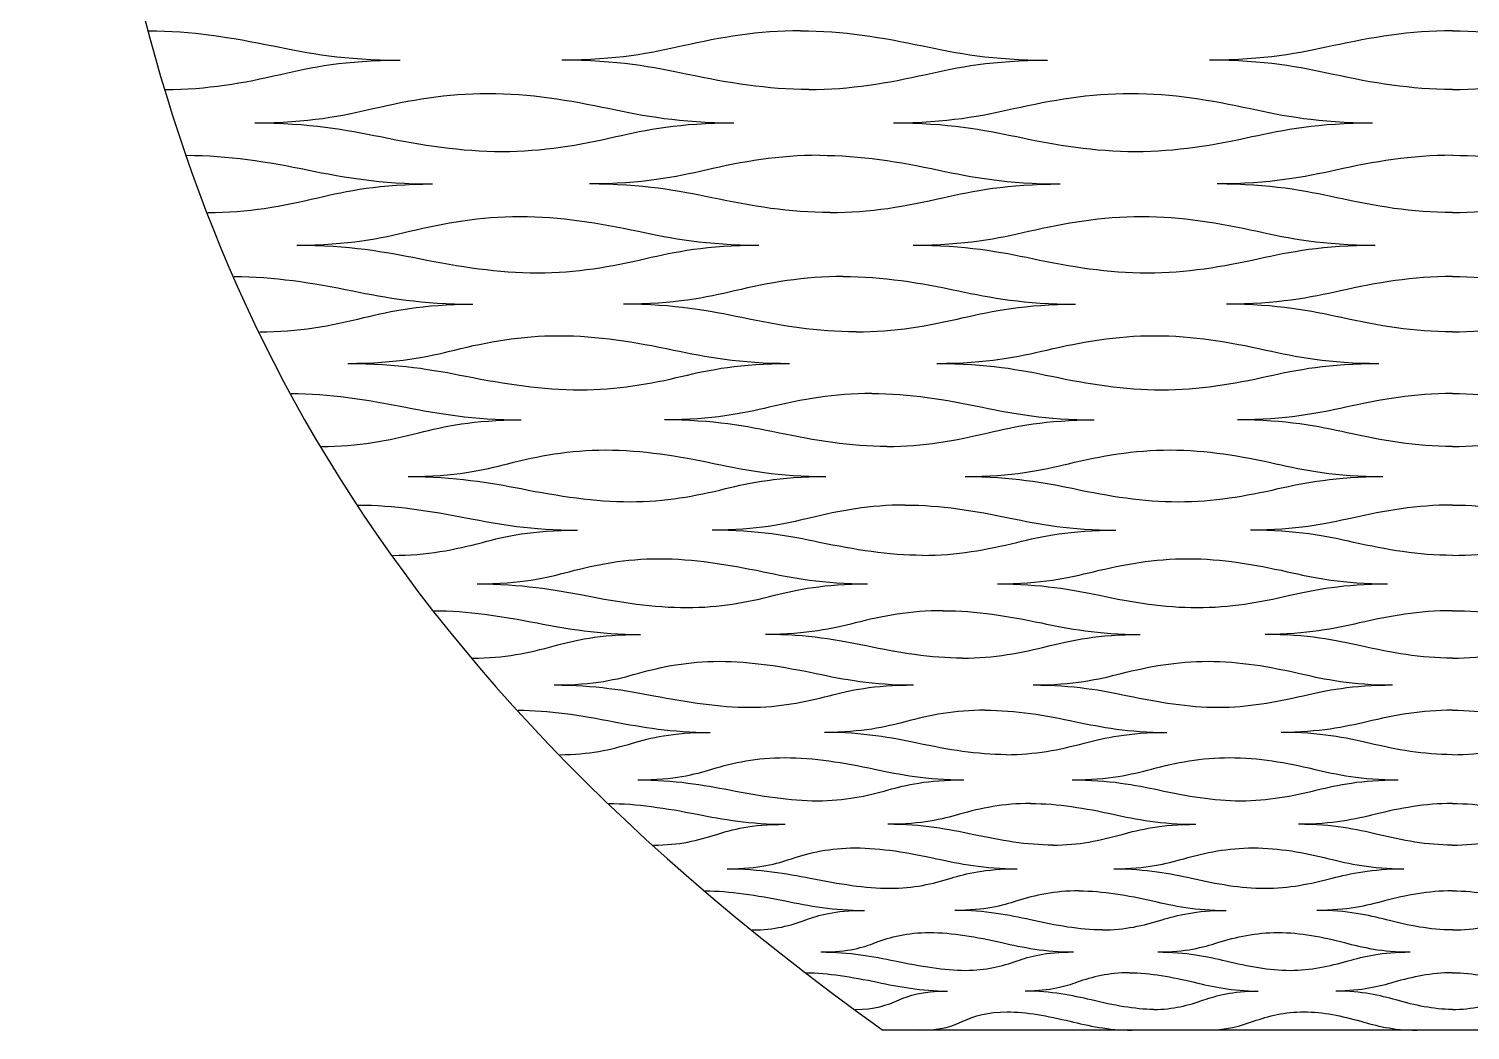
# Model space of a CAD drawing. Extents: x 0.4 to 17.3, y 0.4 to 6.1.
# Drawn here: x 13.173 to 15.265, y 0.36 to 1.812 of the extents above; entities that cross this region are included whole.
import ezdxf

# ---------------------------------------------------------------- set-up
doc = ezdxf.new("R2010")
doc.units = 0
doc.header["$MEASUREMENT"] = 0
doc.layers.add('DEFAULT', color=7, linetype='CONTINUOUS')

msp = doc.modelspace()

# ---------------------------------------------------------------- linework, layer by layer
at = {"layer": 'DEFAULT'}
msp.add_lwpolyline([(16.0656, 0.3601), (14.4128, 0.3601)], dxfattribs=at)
for points, knots in [([(13.1733, 4.4919), (13.1733, 3.3114), (13.1733, 2.7212), (13.2766, 2.1309), (13.3799, 1.5406), (13.5865, 0.9504), (14.4128, 0.3601)], [0, 0, 0, 0, 1, 1, 1, 2, 2, 2, 2]), ([(13.3474, 1.8096), (13.4084, 1.8096), (13.4673, 1.8), (13.528, 1.7876), (13.5776, 1.7773), (13.6327, 1.767), (13.712, 1.767)], [0, 0, 0, 0, 1, 1, 1, 2, 2, 2, 2]), ([(14.2933, 1.8096), (14.2323, 1.8096), (14.1775, 1.8), (14.1222, 1.7876), (14.0769, 1.7773), (14.0262, 1.767), (13.9469, 1.767)], [0, 0, 0, 0, 1, 1, 1, 2, 2, 2, 2]), ([(14.2933, 1.8096), (14.3543, 1.8096), (14.4118, 1.8), (14.4707, 1.7876), (14.5189, 1.7773), (14.5725, 1.767), (14.6518, 1.767)], [0, 0, 0, 0, 1, 1, 1, 2, 2, 2, 2]), ([(15.2392, 1.8096), (15.1783, 1.8096), (15.122, 1.8), (15.0649, 1.7876), (15.0182, 1.7773), (14.9661, 1.767), (14.8868, 1.767)], [0, 0, 0, 0, 1, 1, 1, 2, 2, 2, 2]), ([(15.2392, 1.8096), (15.3002, 1.8096), (15.3564, 1.8), (15.4135, 1.7876), (15.4602, 1.7773), (15.5123, 1.767), (15.5917, 1.767)], [0, 0, 0, 0, 1, 1, 1, 2, 2, 2, 2]), ([(13.3717, 1.7244), (13.4318, 1.7244), (13.4847, 1.7339), (13.5386, 1.7464), (13.5827, 1.7566), (13.6327, 1.767), (13.712, 1.767)], [0, 0, 0, 0, 1, 1, 1, 2, 2, 2, 2]), ([(14.3054, 1.7244), (14.2453, 1.7244), (14.1883, 1.7339), (14.1291, 1.7464), (14.0807, 1.7566), (14.0262, 1.767), (13.9469, 1.767)], [0, 0, 0, 0, 1, 1, 1, 2, 2, 2, 2]), ([(14.3054, 1.7244), (14.3656, 1.7244), (14.4199, 1.7339), (14.4755, 1.7464), (14.521, 1.7566), (14.5725, 1.767), (14.6518, 1.767)], [0, 0, 0, 0, 1, 1, 1, 2, 2, 2, 2]), ([(15.2392, 1.7244), (15.179, 1.7244), (15.1234, 1.7339), (15.066, 1.7464), (15.019, 1.7566), (14.9661, 1.767), (14.8868, 1.767)], [0, 0, 0, 0, 1, 1, 1, 2, 2, 2, 2]), ([(15.2392, 1.7244), (15.2994, 1.7244), (15.355, 1.7339), (15.4124, 1.7464), (15.4594, 1.7566), (15.5123, 1.767), (15.5917, 1.767)], [0, 0, 0, 0, 1, 1, 1, 2, 2, 2, 2]), ([(13.5013, 1.6761), (13.5795, 1.6761), (13.6287, 1.6865), (13.6726, 1.6967), (13.7262, 1.7092), (13.7796, 1.7187), (13.8397, 1.7187), (13.8999, 1.7187), (13.9574, 1.7092), (14.0163, 1.6967), (14.0646, 1.6865), (14.1182, 1.6761), (14.1964, 1.6761)], [0, 0, 0, 0, 1, 1, 1, 2, 2, 2, 3, 3, 3, 4, 4, 4, 4]), ([(14.4282, 1.6761), (14.5064, 1.6761), (14.557, 1.6865), (14.6024, 1.6967), (14.6578, 1.7092), (14.7126, 1.7187), (14.7727, 1.7187), (14.8329, 1.7187), (14.889, 1.7092), (14.9462, 1.6967), (14.993, 1.6865), (15.0451, 1.6761), (15.1234, 1.6761)], [0, 0, 0, 0, 1, 1, 1, 2, 2, 2, 3, 3, 3, 4, 4, 4, 4]), ([(13.5013, 1.6761), (13.5795, 1.6761), (13.6346, 1.666), (13.6837, 1.6561), (13.7437, 1.6439), (13.801, 1.6346), (13.8602, 1.6346), (13.9195, 1.6346), (13.9717, 1.6439), (14.025, 1.6561), (14.0686, 1.666), (14.1182, 1.6761), (14.1964, 1.6761)], [0, 0, 0, 0, 1, 1, 1, 2, 2, 2, 3, 3, 3, 4, 4, 4, 4]), ([(14.4282, 1.6761), (14.5064, 1.6761), (14.5596, 1.666), (14.6069, 1.6561), (14.6647, 1.6439), (14.7203, 1.6346), (14.7795, 1.6346), (14.8388, 1.6346), (14.8927, 1.6439), (14.9483, 1.6561), (14.9937, 1.666), (15.0451, 1.6761), (15.1234, 1.6761)], [0, 0, 0, 0, 1, 1, 1, 2, 2, 2, 3, 3, 3, 4, 4, 4, 4]), ([(13.4026, 1.629), (13.4618, 1.629), (13.5198, 1.6197), (13.5795, 1.6075), (13.6284, 1.5975), (13.6825, 1.5874), (13.7593, 1.5874)], [0, 0, 0, 0, 1, 1, 1, 2, 2, 2, 2]), ([(14.3209, 1.629), (14.2617, 1.629), (14.2089, 1.6197), (14.1558, 1.6075), (14.1124, 1.5975), (14.0638, 1.5874), (13.987, 1.5874)], [0, 0, 0, 0, 1, 1, 1, 2, 2, 2, 2]), ([(14.3209, 1.629), (14.3801, 1.629), (14.4364, 1.6197), (14.4939, 1.6075), (14.5409, 1.5975), (14.5932, 1.5874), (14.67, 1.5874)], [0, 0, 0, 0, 1, 1, 1, 2, 2, 2, 2]), ([(15.2392, 1.629), (15.18, 1.629), (15.1255, 1.6197), (15.0702, 1.6075), (15.0249, 1.5975), (14.9745, 1.5874), (14.8977, 1.5874)], [0, 0, 0, 0, 1, 1, 1, 2, 2, 2, 2]), ([(15.2392, 1.629), (15.2984, 1.629), (15.353, 1.6197), (15.4082, 1.6075), (15.4535, 1.5975), (15.5039, 1.5874), (15.5807, 1.5874)], [0, 0, 0, 0, 1, 1, 1, 2, 2, 2, 2]), ([(13.433, 1.5459), (13.4912, 1.5459), (13.5416, 1.5552), (13.5928, 1.5674), (13.6347, 1.5773), (13.6825, 1.5874), (13.7593, 1.5874)], [0, 0, 0, 0, 1, 1, 1, 2, 2, 2, 2]), ([(14.3361, 1.5459), (14.2779, 1.5459), (14.2224, 1.5552), (14.1645, 1.5674), (14.1171, 1.5773), (14.0638, 1.5874), (13.987, 1.5874)], [0, 0, 0, 0, 1, 1, 1, 2, 2, 2, 2]), ([(14.3361, 1.5459), (14.3943, 1.5459), (14.4464, 1.5552), (14.4999, 1.5674), (14.5436, 1.5773), (14.5932, 1.5874), (14.67, 1.5874)], [0, 0, 0, 0, 1, 1, 1, 2, 2, 2, 2]), ([(15.2392, 1.5459), (15.181, 1.5459), (15.1272, 1.5552), (15.0715, 1.5674), (15.026, 1.5773), (14.9745, 1.5874), (14.8977, 1.5874)], [0, 0, 0, 0, 1, 1, 1, 2, 2, 2, 2]), ([(15.2392, 1.5459), (15.2974, 1.5459), (15.3512, 1.5552), (15.4069, 1.5674), (15.4524, 1.5773), (15.5039, 1.5874), (15.5807, 1.5874)], [0, 0, 0, 0, 1, 1, 1, 2, 2, 2, 2]), ([(13.5621, 1.4987), (13.6375, 1.4987), (13.6842, 1.5088), (13.7259, 1.5188), (13.7769, 1.531), (13.8279, 1.5403), (13.8861, 1.5403), (13.9442, 1.5403), (14.0004, 1.531), (14.058, 1.5188), (14.1052, 1.5088), (14.1574, 1.4987), (14.2329, 1.4987)], [0, 0, 0, 0, 1, 1, 1, 2, 2, 2, 3, 3, 3, 4, 4, 4, 4]), ([(14.4565, 1.4987), (14.532, 1.4987), (14.5806, 1.5088), (14.6241, 1.5188), (14.6773, 1.531), (14.73, 1.5403), (14.7882, 1.5403), (14.8463, 1.5403), (14.9007, 1.531), (14.9562, 1.5188), (15.0015, 1.5088), (15.0519, 1.4987), (15.1274, 1.4987)], [0, 0, 0, 0, 1, 1, 1, 2, 2, 2, 3, 3, 3, 4, 4, 4, 4]), ([(13.5621, 1.4987), (13.6375, 1.4987), (13.6916, 1.489), (13.7397, 1.4793), (13.7985, 1.4675), (13.8543, 1.4585), (13.9114, 1.4585), (13.9684, 1.4585), (14.0181, 1.4675), (14.0687, 1.4793), (14.1102, 1.489), (14.1574, 1.4987), (14.2329, 1.4987)], [0, 0, 0, 0, 1, 1, 1, 2, 2, 2, 3, 3, 3, 4, 4, 4, 4]), ([(14.4565, 1.4987), (14.532, 1.4987), (14.5838, 1.489), (14.6297, 1.4793), (14.6858, 1.4675), (14.7395, 1.4585), (14.7966, 1.4585), (14.8536, 1.4585), (14.9054, 1.4675), (14.9587, 1.4793), (15.0024, 1.489), (15.0519, 1.4987), (15.1274, 1.4987)], [0, 0, 0, 0, 1, 1, 1, 2, 2, 2, 3, 3, 3, 4, 4, 4, 4]), ([(13.4713, 1.4532), (13.5282, 1.4532), (13.5849, 1.4442), (13.6434, 1.4324), (13.6913, 1.4227), (13.744, 1.413), (13.8178, 1.413)], [0, 0, 0, 0, 1, 1, 1, 2, 2, 2, 2]), ([(14.3552, 1.4532), (14.2983, 1.4532), (14.2478, 1.4442), (14.1975, 1.4324), (14.1563, 1.4227), (14.1103, 1.413), (14.0365, 1.413)], [0, 0, 0, 0, 1, 1, 1, 2, 2, 2, 2]), ([(14.3552, 1.4532), (14.4122, 1.4532), (14.4668, 1.4442), (14.5226, 1.4324), (14.5682, 1.4227), (14.6187, 1.413), (14.6925, 1.413)], [0, 0, 0, 0, 1, 1, 1, 2, 2, 2, 2]), ([(15.2392, 1.4532), (15.1822, 1.4532), (15.1297, 1.4442), (15.0767, 1.4324), (15.0333, 1.4227), (14.985, 1.413), (14.9112, 1.413)], [0, 0, 0, 0, 1, 1, 1, 2, 2, 2, 2]), ([(15.2392, 1.4532), (15.2962, 1.4532), (15.3487, 1.4442), (15.4017, 1.4324), (15.4452, 1.4227), (15.4934, 1.413), (15.5672, 1.413)], [0, 0, 0, 0, 1, 1, 1, 2, 2, 2, 2]), ([(13.5084, 1.3728), (13.5641, 1.3728), (13.6116, 1.3818), (13.6596, 1.3936), (13.699, 1.4032), (13.744, 1.413), (13.8178, 1.413)], [0, 0, 0, 0, 1, 1, 1, 2, 2, 2, 2]), ([(14.3738, 1.3728), (14.318, 1.3728), (14.2644, 1.3818), (14.2081, 1.3936), (14.1621, 1.4032), (14.1103, 1.413), (14.0365, 1.413)], [0, 0, 0, 0, 1, 1, 1, 2, 2, 2, 2]), ([(14.3738, 1.3728), (14.4296, 1.3728), (14.4791, 1.3818), (14.5299, 1.3936), (14.5714, 1.4032), (14.6187, 1.413), (14.6925, 1.413)], [0, 0, 0, 0, 1, 1, 1, 2, 2, 2, 2]), ([(15.2392, 1.3728), (15.1834, 1.3728), (15.1319, 1.3818), (15.0783, 1.3936), (15.0346, 1.4032), (14.985, 1.413), (14.9112, 1.413)], [0, 0, 0, 0, 1, 1, 1, 2, 2, 2, 2]), ([(15.2392, 1.3728), (15.295, 1.3728), (15.3466, 1.3818), (15.4001, 1.3936), (15.4439, 1.4032), (15.4934, 1.413), (15.5672, 1.413)], [0, 0, 0, 0, 1, 1, 1, 2, 2, 2, 2]), ([(13.6362, 1.3272), (13.7084, 1.3272), (13.7522, 1.337), (13.7913, 1.3466), (13.839, 1.3584), (13.8872, 1.3674), (13.9429, 1.3674), (13.9986, 1.3674), (14.0531, 1.3584), (14.109, 1.3466), (14.1548, 1.337), (14.2053, 1.3272), (14.2774, 1.3272)], [0, 0, 0, 0, 1, 1, 1, 2, 2, 2, 3, 3, 3, 4, 4, 4, 4]), ([(14.4912, 1.3272), (14.5633, 1.3272), (14.6093, 1.337), (14.6506, 1.3466), (14.7011, 1.3584), (14.7514, 1.3674), (14.8071, 1.3674), (14.8628, 1.3674), (14.9152, 1.3584), (14.9684, 1.3466), (15.0119, 1.337), (15.0602, 1.3272), (15.1323, 1.3272)], [0, 0, 0, 0, 1, 1, 1, 2, 2, 2, 3, 3, 3, 4, 4, 4, 4]), ([(13.6362, 1.3272), (13.7084, 1.3272), (13.7609, 1.3179), (13.8077, 1.3086), (13.8649, 1.2974), (13.9189, 1.2888), (13.9733, 1.2888), (14.0276, 1.2888), (14.0743, 1.2974), (14.1218, 1.3086), (14.1607, 1.3179), (14.2053, 1.3272), (14.2774, 1.3272)], [0, 0, 0, 0, 1, 1, 1, 2, 2, 2, 3, 3, 3, 4, 4, 4, 4]), ([(14.4912, 1.3272), (14.5633, 1.3272), (14.6132, 1.3179), (14.6573, 1.3086), (14.7113, 1.2974), (14.7628, 1.2888), (14.8172, 1.2888), (14.8716, 1.2888), (14.9207, 1.2974), (14.9715, 1.3086), (15.013, 1.3179), (15.0602, 1.3272), (15.1323, 1.3272)], [0, 0, 0, 0, 1, 1, 1, 2, 2, 2, 3, 3, 3, 4, 4, 4, 4]), ([(13.5542, 1.2836), (13.6085, 1.2836), (13.6634, 1.275), (13.7202, 1.2637), (13.7667, 1.2545), (13.8178, 1.2452), (13.8879, 1.2452)], [0, 0, 0, 0, 1, 1, 1, 2, 2, 2, 2]), ([(14.3967, 1.2836), (14.3424, 1.2836), (14.2948, 1.275), (14.2477, 1.2637), (14.2091, 1.2545), (14.166, 1.2452), (14.0958, 1.2452)], [0, 0, 0, 0, 1, 1, 1, 2, 2, 2, 2]), ([(14.3967, 1.2836), (14.451, 1.2836), (14.5035, 1.275), (14.5571, 1.2637), (14.6009, 1.2545), (14.6493, 1.2452), (14.7195, 1.2452)], [0, 0, 0, 0, 1, 1, 1, 2, 2, 2, 2]), ([(15.2392, 1.2836), (15.1849, 1.2836), (15.1349, 1.275), (15.0845, 1.2637), (15.0433, 1.2545), (14.9976, 1.2452), (14.9274, 1.2452)], [0, 0, 0, 0, 1, 1, 1, 2, 2, 2, 2]), ([(15.2392, 1.2836), (15.2935, 1.2836), (15.3435, 1.275), (15.3939, 1.2637), (15.4351, 1.2545), (15.4809, 1.2452), (15.551, 1.2452)], [0, 0, 0, 0, 1, 1, 1, 2, 2, 2, 2]), ([(13.598, 1.2067), (13.6509, 1.2067), (13.695, 1.2153), (13.7395, 1.2266), (13.7759, 1.2358), (13.8178, 1.2452), (13.8879, 1.2452)], [0, 0, 0, 0, 1, 1, 1, 2, 2, 2, 2]), ([(14.4186, 1.2067), (14.3657, 1.2067), (14.3144, 1.2153), (14.2602, 1.2266), (14.2159, 1.2358), (14.166, 1.2452), (14.0958, 1.2452)], [0, 0, 0, 0, 1, 1, 1, 2, 2, 2, 2]), ([(14.4186, 1.2067), (14.4715, 1.2067), (14.518, 1.2153), (14.5657, 1.2266), (14.6047, 1.2358), (14.6493, 1.2452), (14.7195, 1.2452)], [0, 0, 0, 0, 1, 1, 1, 2, 2, 2, 2]), ([(15.2392, 1.2067), (15.1863, 1.2067), (15.1374, 1.2153), (15.0865, 1.2266), (15.0448, 1.2358), (14.9976, 1.2452), (14.9274, 1.2452)], [0, 0, 0, 0, 1, 1, 1, 2, 2, 2, 2]), ([(15.2392, 1.2067), (15.2921, 1.2067), (15.341, 1.2153), (15.392, 1.2266), (15.4336, 1.2358), (15.4809, 1.2452), (15.551, 1.2452)], [0, 0, 0, 0, 1, 1, 1, 2, 2, 2, 2]), ([(13.7239, 1.1631), (13.7921, 1.1631), (13.8325, 1.1724), (13.8686, 1.1817), (13.9128, 1.193), (13.9577, 1.2016), (14.0105, 1.2016), (14.0633, 1.2016), (14.1156, 1.193), (14.1694, 1.1817), (14.2134, 1.1724), (14.2618, 1.1631), (14.33, 1.1631)], [0, 0, 0, 0, 1, 1, 1, 2, 2, 2, 3, 3, 3, 4, 4, 4, 4]), ([(14.5321, 1.1631), (14.6003, 1.1631), (14.6433, 1.1724), (14.6821, 1.1817), (14.7294, 1.193), (14.7768, 1.2016), (14.8296, 1.2016), (14.8824, 1.2016), (14.9323, 1.193), (14.9829, 1.1817), (15.0242, 1.1724), (15.07, 1.1631), (15.1382, 1.1631)], [0, 0, 0, 0, 1, 1, 1, 2, 2, 2, 3, 3, 3, 4, 4, 4, 4]), ([(13.7239, 1.1631), (13.7921, 1.1631), (13.8427, 1.1542), (13.8878, 1.1455), (13.9428, 1.1348), (13.9945, 1.1266), (14.0458, 1.1266), (14.097, 1.1266), (14.1403, 1.1348), (14.1843, 1.1455), (14.2204, 1.1542), (14.2618, 1.1631), (14.33, 1.1631)], [0, 0, 0, 0, 1, 1, 1, 2, 2, 2, 3, 3, 3, 4, 4, 4, 4]), ([(14.5321, 1.1631), (14.6003, 1.1631), (14.6478, 1.1542), (14.6899, 1.1455), (14.7412, 1.1348), (14.7901, 1.1266), (14.8414, 1.1266), (14.8927, 1.1266), (14.9387, 1.1348), (14.9864, 1.1455), (15.0255, 1.1542), (15.07, 1.1631), (15.1382, 1.1631)], [0, 0, 0, 0, 1, 1, 1, 2, 2, 2, 3, 3, 3, 4, 4, 4, 4]), ([(13.6513, 1.1218), (13.7025, 1.1218), (13.7552, 1.1136), (13.8098, 1.1029), (13.8546, 1.0941), (13.9035, 1.0853), (13.9694, 1.0853)], [0, 0, 0, 0, 1, 1, 1, 2, 2, 2, 2]), ([(14.4453, 1.1218), (14.3941, 1.1218), (14.3498, 1.1136), (14.3062, 1.1029), (14.2705, 1.0941), (14.2307, 1.0853), (14.1648, 1.0853)], [0, 0, 0, 0, 1, 1, 1, 2, 2, 2, 2]), ([(14.4453, 1.1218), (14.4964, 1.1218), (14.5463, 1.1136), (14.5973, 1.1029), (14.639, 1.0941), (14.6849, 1.0853), (14.7508, 1.0853)], [0, 0, 0, 0, 1, 1, 1, 2, 2, 2, 2]), ([(15.2392, 1.1218), (15.188, 1.1218), (15.1409, 1.1136), (15.0936, 1.1029), (15.0549, 1.0941), (15.0121, 1.0853), (14.9462, 1.0853)], [0, 0, 0, 0, 1, 1, 1, 2, 2, 2, 2]), ([(15.2392, 1.1218), (15.2904, 1.1218), (15.3375, 1.1136), (15.3848, 1.1029), (15.4235, 1.0941), (15.4663, 1.0853), (15.5322, 1.0853)], [0, 0, 0, 0, 1, 1, 1, 2, 2, 2, 2]), ([(13.7014, 1.0488), (13.751, 1.0488), (13.7913, 1.0569), (13.8318, 1.0676), (13.865, 1.0764), (13.9035, 1.0853), (13.9694, 1.0853)], [0, 0, 0, 0, 1, 1, 1, 2, 2, 2, 2]), ([(14.4703, 1.0488), (14.4208, 1.0488), (14.3721, 1.0569), (14.3205, 1.0676), (14.2783, 1.0764), (14.2307, 1.0853), (14.1648, 1.0853)], [0, 0, 0, 0, 1, 1, 1, 2, 2, 2, 2]), ([(14.4703, 1.0488), (14.5199, 1.0488), (14.563, 1.0569), (14.6072, 1.0676), (14.6434, 1.0764), (14.6849, 1.0853), (14.7508, 1.0853)], [0, 0, 0, 0, 1, 1, 1, 2, 2, 2, 2]), ([(15.2392, 1.0488), (15.1897, 1.0488), (15.1438, 1.0569), (15.0959, 1.0676), (15.0567, 1.0764), (15.0121, 1.0853), (14.9462, 1.0853)], [0, 0, 0, 0, 1, 1, 1, 2, 2, 2, 2]), ([(15.2392, 1.0488), (15.2888, 1.0488), (15.3346, 1.0569), (15.3825, 1.0676), (15.4218, 1.0764), (15.4663, 1.0853), (15.5322, 1.0853)], [0, 0, 0, 0, 1, 1, 1, 2, 2, 2, 2]), ([(13.8242, 1.0074), (13.8879, 1.0074), (13.9246, 1.0163), (13.9575, 1.0251), (13.9976, 1.0358), (14.0389, 1.0439), (14.0884, 1.0439), (14.1378, 1.0439), (14.1876, 1.0358), (14.2388, 1.0251), (14.2806, 1.0163), (14.3265, 1.0074), (14.3902, 1.0074)], [0, 0, 0, 0, 1, 1, 1, 2, 2, 2, 3, 3, 3, 4, 4, 4, 4]), ([(14.5789, 1.0074), (14.6426, 1.0074), (14.6824, 1.0163), (14.7182, 1.0251), (14.762, 1.0358), (14.8062, 1.0439), (14.8556, 1.0439), (14.905, 1.0439), (14.952, 1.0358), (14.9995, 1.0251), (15.0383, 1.0163), (15.0812, 1.0074), (15.1449, 1.0074)], [0, 0, 0, 0, 1, 1, 1, 2, 2, 2, 3, 3, 3, 4, 4, 4, 4]), ([(13.8242, 1.0074), (13.8879, 1.0074), (13.9361, 0.9991), (13.9791, 0.9908), (14.0315, 0.9807), (14.0804, 0.9731), (14.1281, 0.9731), (14.1759, 0.9731), (14.2154, 0.9807), (14.2556, 0.9908), (14.2885, 0.9991), (14.3265, 1.0074), (14.3902, 1.0074)], [0, 0, 0, 0, 1, 1, 1, 2, 2, 2, 3, 3, 3, 4, 4, 4, 4]), ([(14.5789, 1.0074), (14.6426, 1.0074), (14.6874, 0.9991), (14.727, 0.9908), (14.7753, 0.9807), (14.8211, 0.9731), (14.8688, 0.9731), (14.9166, 0.9731), (14.9592, 0.9807), (15.0035, 0.9908), (15.0397, 0.9991), (15.0812, 1.0074), (15.1449, 1.0074)], [0, 0, 0, 0, 1, 1, 1, 2, 2, 2, 3, 3, 3, 4, 4, 4, 4]), ([(13.7615, 0.9685), (13.8091, 0.9685), (13.8592, 0.9608), (13.9112, 0.9507), (13.9537, 0.9425), (14.0001, 0.9341), (14.0612, 0.9341)], [0, 0, 0, 0, 1, 1, 1, 2, 2, 2, 2]), ([(14.5004, 0.9685), (14.4527, 0.9685), (14.412, 0.9608), (14.3723, 0.9507), (14.3398, 0.9425), (14.3036, 0.9341), (14.2425, 0.9341)], [0, 0, 0, 0, 1, 1, 1, 2, 2, 2, 2]), ([(14.5004, 0.9685), (14.548, 0.9685), (14.5949, 0.9608), (14.6428, 0.9507), (14.682, 0.9425), (14.725, 0.9341), (14.7862, 0.9341)], [0, 0, 0, 0, 1, 1, 1, 2, 2, 2, 2]), ([(15.2392, 0.9685), (15.1916, 0.9685), (15.1478, 0.9608), (15.104, 0.9507), (15.0681, 0.9425), (15.0285, 0.9341), (14.9674, 0.9341)], [0, 0, 0, 0, 1, 1, 1, 2, 2, 2, 2]), ([(15.2392, 0.9685), (15.2868, 0.9685), (15.3307, 0.9608), (15.3745, 0.9507), (15.4103, 0.9425), (15.4499, 0.9341), (15.511, 0.9341)], [0, 0, 0, 0, 1, 1, 1, 2, 2, 2, 2]), ([(13.8173, 0.8997), (13.8631, 0.8997), (13.8993, 0.9074), (13.9356, 0.9175), (13.9654, 0.9257), (14.0001, 0.9341), (14.0612, 0.9341)], [0, 0, 0, 0, 1, 1, 1, 2, 2, 2, 2]), ([(14.5283, 0.8997), (14.4824, 0.8997), (14.4369, 0.9074), (14.3883, 0.9175), (14.3485, 0.9257), (14.3036, 0.9341), (14.2425, 0.9341)], [0, 0, 0, 0, 1, 1, 1, 2, 2, 2, 2]), ([(14.5283, 0.8997), (14.5741, 0.8997), (14.6134, 0.9074), (14.6538, 0.9175), (14.6869, 0.9257), (14.725, 0.9341), (14.7862, 0.9341)], [0, 0, 0, 0, 1, 1, 1, 2, 2, 2, 2]), ([(15.2392, 0.8997), (15.1934, 0.8997), (15.151, 0.9074), (15.1065, 0.9175), (15.07, 0.9257), (15.0285, 0.9341), (14.9674, 0.9341)], [0, 0, 0, 0, 1, 1, 1, 2, 2, 2, 2]), ([(15.2392, 0.8997), (15.285, 0.8997), (15.3275, 0.9074), (15.372, 0.9175), (15.4084, 0.9257), (15.4499, 0.9341), (15.511, 0.9341)], [0, 0, 0, 0, 1, 1, 1, 2, 2, 2, 2]), ([(13.9358, 0.8608), (13.9945, 0.8608), (14.0273, 0.8691), (14.0566, 0.8774), (14.0925, 0.8875), (14.1299, 0.8951), (14.1756, 0.8951), (14.2213, 0.8951), (14.268, 0.8875), (14.3161, 0.8774), (14.3555, 0.8691), (14.3985, 0.8608), (14.4572, 0.8608)], [0, 0, 0, 0, 1, 1, 1, 2, 2, 2, 3, 3, 3, 4, 4, 4, 4]), ([(14.631, 0.8608), (14.6896, 0.8608), (14.7258, 0.8691), (14.7585, 0.8774), (14.7985, 0.8875), (14.839, 0.8951), (14.8846, 0.8951), (14.9304, 0.8951), (14.974, 0.8875), (15.018, 0.8774), (15.0541, 0.8691), (15.0937, 0.8608), (15.1523, 0.8608)], [0, 0, 0, 0, 1, 1, 1, 2, 2, 2, 3, 3, 3, 4, 4, 4, 4]), ([(13.9358, 0.8608), (13.9945, 0.8608), (14.0399, 0.8529), (14.0803, 0.8452), (14.1297, 0.8357), (14.1754, 0.8285), (14.2192, 0.8285), (14.2631, 0.8285), (14.2986, 0.8357), (14.3346, 0.8452), (14.3641, 0.8529), (14.3985, 0.8608), (14.4572, 0.8608)], [0, 0, 0, 0, 1, 1, 1, 2, 2, 2, 3, 3, 3, 4, 4, 4, 4]), ([(14.631, 0.8608), (14.6896, 0.8608), (14.7314, 0.8529), (14.7681, 0.8452), (14.8131, 0.8357), (14.8554, 0.8285), (14.8992, 0.8285), (14.943, 0.8285), (14.982, 0.8357), (15.0225, 0.8452), (15.0556, 0.8529), (15.0937, 0.8608), (15.1523, 0.8608)], [0, 0, 0, 0, 1, 1, 1, 2, 2, 2, 3, 3, 3, 4, 4, 4, 4]), ([(13.8833, 0.8242), (13.927, 0.8242), (13.974, 0.817), (14.0228, 0.8075), (14.0629, 0.7998), (14.1062, 0.792), (14.1622, 0.792)], [0, 0, 0, 0, 1, 1, 1, 2, 2, 2, 2]), ([(14.5612, 0.8242), (14.5176, 0.8242), (14.4808, 0.817), (14.4452, 0.8075), (14.4161, 0.7998), (14.3838, 0.792), (14.3279, 0.792)], [0, 0, 0, 0, 1, 1, 1, 2, 2, 2, 2]), ([(14.5612, 0.8242), (14.6049, 0.8242), (14.6485, 0.817), (14.693, 0.8075), (14.7293, 0.7998), (14.769, 0.792), (14.825, 0.792)], [0, 0, 0, 0, 1, 1, 1, 2, 2, 2, 2]), ([(15.2392, 0.8242), (15.1955, 0.8242), (15.1553, 0.817), (15.1153, 0.8075), (15.0826, 0.7998), (15.0466, 0.792), (14.9907, 0.792)], [0, 0, 0, 0, 1, 1, 1, 2, 2, 2, 2]), ([(15.2392, 0.8242), (15.2829, 0.8242), (15.3231, 0.817), (15.3631, 0.8075), (15.3958, 0.7998), (15.4318, 0.792), (15.4878, 0.792)], [0, 0, 0, 0, 1, 1, 1, 2, 2, 2, 2]), ([(13.944, 0.7597), (13.9857, 0.7597), (14.0176, 0.7669), (14.0494, 0.7764), (14.0755, 0.7841), (14.1062, 0.792), (14.1622, 0.792)], [0, 0, 0, 0, 1, 1, 1, 2, 2, 2, 2]), ([(14.5916, 0.7597), (14.5498, 0.7597), (14.5078, 0.7669), (14.4626, 0.7764), (14.4256, 0.7841), (14.3838, 0.792), (14.3279, 0.792)], [0, 0, 0, 0, 1, 1, 1, 2, 2, 2, 2]), ([(14.5916, 0.7597), (14.6333, 0.7597), (14.6686, 0.7669), (14.7049, 0.7764), (14.7346, 0.7841), (14.769, 0.792), (14.825, 0.792)], [0, 0, 0, 0, 1, 1, 1, 2, 2, 2, 2]), ([(15.2392, 0.7597), (15.1975, 0.7597), (15.1588, 0.7669), (15.118, 0.7764), (15.0847, 0.7841), (15.0466, 0.792), (14.9907, 0.792)], [0, 0, 0, 0, 1, 1, 1, 2, 2, 2, 2]), ([(15.2392, 0.7597), (15.2809, 0.7597), (15.3196, 0.7669), (15.3604, 0.7764), (15.3937, 0.7841), (15.4318, 0.792), (15.4878, 0.792)], [0, 0, 0, 0, 1, 1, 1, 2, 2, 2, 2]), ([(14.0571, 0.7232), (14.1103, 0.7232), (14.139, 0.731), (14.1647, 0.7387), (14.196, 0.7482), (14.2292, 0.7554), (14.2708, 0.7554), (14.3124, 0.7554), (14.3558, 0.7482), (14.4005, 0.7387), (14.437, 0.731), (14.4768, 0.7232), (14.53, 0.7232)], [0, 0, 0, 0, 1, 1, 1, 2, 2, 2, 3, 3, 3, 4, 4, 4, 4]), ([(14.6876, 0.7232), (14.7408, 0.7232), (14.7731, 0.731), (14.8024, 0.7387), (14.8382, 0.7482), (14.8748, 0.7554), (14.9164, 0.7554), (14.958, 0.7554), (14.998, 0.7482), (15.0382, 0.7387), (15.0712, 0.731), (15.1072, 0.7232), (15.1604, 0.7232)], [0, 0, 0, 0, 1, 1, 1, 2, 2, 2, 3, 3, 3, 4, 4, 4, 4]), ([(14.0571, 0.7232), (14.1103, 0.7232), (14.1526, 0.7158), (14.1902, 0.7086), (14.2361, 0.6997), (14.2782, 0.6929), (14.3178, 0.6929), (14.3574, 0.6929), (14.3887, 0.6997), (14.4204, 0.7086), (14.4463, 0.7158), (14.4768, 0.7232), (14.53, 0.7232)], [0, 0, 0, 0, 1, 1, 1, 2, 2, 2, 3, 3, 3, 4, 4, 4, 4]), ([(14.6876, 0.7232), (14.7408, 0.7232), (14.7791, 0.7158), (14.8128, 0.7086), (14.854, 0.6997), (14.8925, 0.6929), (14.9321, 0.6929), (14.9717, 0.6929), (15.0066, 0.6997), (15.043, 0.7086), (15.0728, 0.7158), (15.1072, 0.7232), (15.1604, 0.7232)], [0, 0, 0, 0, 1, 1, 1, 2, 2, 2, 3, 3, 3, 4, 4, 4, 4]), ([(14.015, 0.6889), (14.0544, 0.6889), (14.098, 0.6821), (14.1433, 0.6733), (14.1805, 0.666), (14.2206, 0.6587), (14.2709, 0.6587)], [0, 0, 0, 0, 1, 1, 1, 2, 2, 2, 2]), ([(14.6271, 0.6889), (14.5877, 0.6889), (14.555, 0.6821), (14.5239, 0.6733), (14.4984, 0.666), (14.4701, 0.6587), (14.4198, 0.6587)], [0, 0, 0, 0, 1, 1, 1, 2, 2, 2, 2]), ([(14.6271, 0.6889), (14.6666, 0.6889), (14.7064, 0.6821), (14.7471, 0.6733), (14.7803, 0.666), (14.8165, 0.6587), (14.8668, 0.6587)], [0, 0, 0, 0, 1, 1, 1, 2, 2, 2, 2]), ([(15.2392, 0.6889), (15.1998, 0.6889), (15.1635, 0.6821), (15.1276, 0.6733), (15.0982, 0.666), (15.066, 0.6587), (15.0157, 0.6587)], [0, 0, 0, 0, 1, 1, 1, 2, 2, 2, 2]), ([(15.2392, 0.6889), (15.2787, 0.6889), (15.3149, 0.6821), (15.3508, 0.6733), (15.3802, 0.666), (15.4124, 0.6587), (15.4627, 0.6587)], [0, 0, 0, 0, 1, 1, 1, 2, 2, 2, 2]), ([(14.0797, 0.6285), (14.1171, 0.6285), (14.1445, 0.6352), (14.1717, 0.6441), (14.194, 0.6513), (14.2206, 0.6587), (14.2709, 0.6587)], [0, 0, 0, 0, 1, 1, 1, 2, 2, 2, 2]), ([(14.6595, 0.6285), (14.6221, 0.6285), (14.5838, 0.6352), (14.5424, 0.6441), (14.5085, 0.6513), (14.4701, 0.6587), (14.4198, 0.6587)], [0, 0, 0, 0, 1, 1, 1, 2, 2, 2, 2]), ([(14.6595, 0.6285), (14.6968, 0.6285), (14.7279, 0.6352), (14.7598, 0.6441), (14.786, 0.6513), (14.8165, 0.6587), (14.8668, 0.6587)], [0, 0, 0, 0, 1, 1, 1, 2, 2, 2, 2]), ([(15.2392, 0.6285), (15.2018, 0.6285), (15.1672, 0.6352), (15.1305, 0.6441), (15.1005, 0.6513), (15.066, 0.6587), (15.0157, 0.6587)], [0, 0, 0, 0, 1, 1, 1, 2, 2, 2, 2]), ([(15.2392, 0.6285), (15.2766, 0.6285), (15.3112, 0.6352), (15.3479, 0.6441), (15.378, 0.6513), (15.4124, 0.6587), (15.4627, 0.6587)], [0, 0, 0, 0, 1, 1, 1, 2, 2, 2, 2]), ([(14.1866, 0.5942), (14.234, 0.5942), (14.2583, 0.6016), (14.2802, 0.6088), (14.3068, 0.6177), (14.3356, 0.6245), (14.3728, 0.6245), (14.4101, 0.6245), (14.4497, 0.6177), (14.4906, 0.6088), (14.5241, 0.6016), (14.5603, 0.5942), (14.6076, 0.5942)], [0, 0, 0, 0, 1, 1, 1, 2, 2, 2, 3, 3, 3, 4, 4, 4, 4]), ([(14.748, 0.5942), (14.7954, 0.5942), (14.8237, 0.6016), (14.8494, 0.6088), (14.8808, 0.6177), (14.9132, 0.6245), (14.9504, 0.6245), (14.9876, 0.6245), (15.0237, 0.6177), (15.0598, 0.6088), (15.0894, 0.6016), (15.1217, 0.5942), (15.169, 0.5942)], [0, 0, 0, 0, 1, 1, 1, 2, 2, 2, 3, 3, 3, 4, 4, 4, 4]), ([(14.1866, 0.5942), (14.234, 0.5942), (14.2727, 0.5874), (14.3072, 0.5806), (14.3493, 0.5723), (14.3876, 0.5659), (14.4226, 0.5659), (14.4577, 0.5659), (14.4846, 0.5723), (14.5117, 0.5806), (14.5339, 0.5874), (14.5603, 0.5942), (14.6076, 0.5942)], [0, 0, 0, 0, 1, 1, 1, 2, 2, 2, 3, 3, 3, 4, 4, 4, 4]), ([(14.748, 0.5942), (14.7954, 0.5942), (14.83, 0.5874), (14.8604, 0.5806), (14.8975, 0.5723), (14.9319, 0.5659), (14.967, 0.5659), (15.0021, 0.5659), (15.0328, 0.5723), (15.0649, 0.5806), (15.0912, 0.5874), (15.1217, 0.5942), (15.169, 0.5942)], [0, 0, 0, 0, 1, 1, 1, 2, 2, 2, 3, 3, 3, 4, 4, 4, 4]), ([(14.155, 0.5622), (14.1899, 0.5622), (14.2297, 0.5558), (14.2712, 0.5475), (14.3052, 0.5407), (14.3417, 0.5338), (14.386, 0.5338)], [0, 0, 0, 0, 1, 1, 1, 2, 2, 2, 2]), ([(14.6971, 0.5622), (14.6622, 0.5622), (14.6339, 0.5558), (14.6073, 0.5475), (14.5856, 0.5407), (14.5615, 0.5338), (14.5172, 0.5338)], [0, 0, 0, 0, 1, 1, 1, 2, 2, 2, 2]), ([(14.6971, 0.5622), (14.732, 0.5622), (14.7679, 0.5558), (14.8045, 0.5475), (14.8344, 0.5407), (14.8667, 0.5338), (14.911, 0.5338)], [0, 0, 0, 0, 1, 1, 1, 2, 2, 2, 2]), ([(15.2392, 0.5622), (15.2043, 0.5622), (15.1722, 0.5558), (15.1406, 0.5475), (15.1148, 0.5407), (15.0866, 0.5338), (15.0423, 0.5338)], [0, 0, 0, 0, 1, 1, 1, 2, 2, 2, 2]), ([(15.2392, 0.5622), (15.2741, 0.5622), (15.3062, 0.5558), (15.3378, 0.5475), (15.3636, 0.5407), (15.3918, 0.5338), (15.4361, 0.5338)], [0, 0, 0, 0, 1, 1, 1, 2, 2, 2, 2]), ([(14.2231, 0.5055), (14.2559, 0.5055), (14.2786, 0.5119), (14.3011, 0.5202), (14.3194, 0.527), (14.3417, 0.5338), (14.386, 0.5338)], [0, 0, 0, 0, 1, 1, 1, 2, 2, 2, 2]), ([(14.7312, 0.5055), (14.6984, 0.5055), (14.6642, 0.5119), (14.6268, 0.5202), (14.5962, 0.527), (14.5615, 0.5338), (14.5172, 0.5338)], [0, 0, 0, 0, 1, 1, 1, 2, 2, 2, 2]), ([(14.7312, 0.5055), (14.7639, 0.5055), (14.7905, 0.5119), (14.8179, 0.5202), (14.8403, 0.527), (14.8667, 0.5338), (14.911, 0.5338)], [0, 0, 0, 0, 1, 1, 1, 2, 2, 2, 2]), ([(15.2392, 0.5055), (15.2065, 0.5055), (15.1761, 0.5119), (15.1437, 0.5202), (15.1172, 0.527), (15.0866, 0.5338), (15.0423, 0.5338)], [0, 0, 0, 0, 1, 1, 1, 2, 2, 2, 2]), ([(15.2392, 0.5055), (15.272, 0.5055), (15.3023, 0.5119), (15.3348, 0.5202), (15.3613, 0.527), (15.3918, 0.5338), (15.4361, 0.5338)], [0, 0, 0, 0, 1, 1, 1, 2, 2, 2, 2]), ([(14.3228, 0.4735), (14.364, 0.4735), (14.384, 0.4803), (14.4019, 0.4871), (14.4237, 0.4954), (14.4479, 0.5018), (14.4805, 0.5018), (14.5131, 0.5018), (14.5488, 0.4954), (14.5856, 0.4871), (14.6158, 0.4803), (14.6481, 0.4735), (14.6894, 0.4735)], [0, 0, 0, 0, 1, 1, 1, 2, 2, 2, 3, 3, 3, 4, 4, 4, 4]), ([(14.8116, 0.4735), (14.8528, 0.4735), (14.8769, 0.4803), (14.8988, 0.4871), (14.9257, 0.4954), (14.9537, 0.5018), (14.9863, 0.5018), (15.0189, 0.5018), (15.0507, 0.4954), (15.0826, 0.4871), (15.1087, 0.4803), (15.1369, 0.4735), (15.1781, 0.4735)], [0, 0, 0, 0, 1, 1, 1, 2, 2, 2, 3, 3, 3, 4, 4, 4, 4]), ([(14.3228, 0.4735), (14.364, 0.4735), (14.399, 0.467), (14.4301, 0.4606), (14.4681, 0.4528), (14.5023, 0.4469), (14.5326, 0.4469), (14.563, 0.4469), (14.5853, 0.4528), (14.6077, 0.4606), (14.626, 0.467), (14.6481, 0.4735), (14.6894, 0.4735)], [0, 0, 0, 0, 1, 1, 1, 2, 2, 2, 3, 3, 3, 4, 4, 4, 4]), ([(14.8116, 0.4735), (14.8528, 0.4735), (14.8835, 0.467), (14.9103, 0.4606), (14.9431, 0.4528), (14.9733, 0.4469), (15.0037, 0.4469), (15.034, 0.4469), (15.0603, 0.4528), (15.0879, 0.4606), (15.1105, 0.467), (15.1369, 0.4735), (15.1781, 0.4735)], [0, 0, 0, 0, 1, 1, 1, 2, 2, 2, 3, 3, 3, 4, 4, 4, 4]), ([(14.3018, 0.4434), (14.3321, 0.4434), (14.3677, 0.4374), (14.4051, 0.4296), (14.4357, 0.4233), (14.4683, 0.4168), (14.5064, 0.4168)], [0, 0, 0, 0, 1, 1, 1, 2, 2, 2, 2]), ([(14.7705, 0.4434), (14.7403, 0.4434), (14.7166, 0.4374), (14.6947, 0.4296), (14.6769, 0.4233), (14.6572, 0.4168), (14.6191, 0.4168)], [0, 0, 0, 0, 1, 1, 1, 2, 2, 2, 2]), ([(14.7705, 0.4434), (14.8007, 0.4434), (14.8324, 0.4374), (14.8646, 0.4296), (14.891, 0.4233), (14.9193, 0.4168), (14.9574, 0.4168)], [0, 0, 0, 0, 1, 1, 1, 2, 2, 2, 2]), ([(15.2392, 0.4434), (15.209, 0.4434), (15.1813, 0.4374), (15.1543, 0.4296), (15.1321, 0.4233), (15.1081, 0.4168), (15.0701, 0.4168)], [0, 0, 0, 0, 1, 1, 1, 2, 2, 2, 2]), ([(15.2392, 0.4434), (15.2694, 0.4434), (15.2971, 0.4374), (15.3242, 0.4296), (15.3463, 0.4233), (15.3703, 0.4168), (15.4083, 0.4168)], [0, 0, 0, 0, 1, 1, 1, 2, 2, 2, 2]), ([(14.3727, 0.3902), (14.4006, 0.3902), (14.4187, 0.3962), (14.4362, 0.404), (14.4505, 0.4103), (14.4683, 0.4168), (14.5064, 0.4168)], [0, 0, 0, 0, 1, 1, 1, 2, 2, 2, 2]), ([(14.806, 0.3902), (14.778, 0.3902), (14.7481, 0.3962), (14.715, 0.404), (14.6879, 0.4103), (14.6572, 0.4168), (14.6191, 0.4168)], [0, 0, 0, 0, 1, 1, 1, 2, 2, 2, 2]), ([(14.806, 0.3902), (14.8339, 0.3902), (14.8559, 0.3962), (14.8786, 0.404), (14.8972, 0.4103), (14.9193, 0.4168), (14.9574, 0.4168)], [0, 0, 0, 0, 1, 1, 1, 2, 2, 2, 2]), ([(15.2392, 0.3902), (15.2113, 0.3902), (15.1853, 0.3962), (15.1574, 0.404), (15.1346, 0.4103), (15.1081, 0.4168), (15.0701, 0.4168)], [0, 0, 0, 0, 1, 1, 1, 2, 2, 2, 2]), ([(15.2392, 0.3902), (15.2671, 0.3902), (15.2931, 0.3962), (15.321, 0.404), (15.3438, 0.4103), (15.3703, 0.4168), (15.4083, 0.4168)], [0, 0, 0, 0, 1, 1, 1, 2, 2, 2, 2]), ([(14.4645, 0.3601), (14.4994, 0.3601), (14.5148, 0.3666), (14.5286, 0.373), (14.5456, 0.3808), (14.5651, 0.3867), (14.5929, 0.3867), (14.6206, 0.3867), (14.6521, 0.3808), (14.6846, 0.373), (14.7112, 0.3666), (14.7395, 0.3601), (14.7744, 0.3601)], [0, 0, 0, 0, 1, 1, 1, 2, 2, 2, 3, 3, 3, 4, 4, 4, 4]), ([(14.8777, 0.3601), (14.9125, 0.3601), (14.9323, 0.3666), (14.9504, 0.373), (14.9725, 0.3808), (14.996, 0.3867), (15.0238, 0.3867), (15.0515, 0.3867), (15.079, 0.3808), (15.1063, 0.373), (15.1287, 0.3666), (15.1527, 0.3601), (15.1876, 0.3601)], [0, 0, 0, 0, 1, 1, 1, 2, 2, 2, 3, 3, 3, 4, 4, 4, 4])]:
    msp.add_open_spline(points, degree=3, knots=knots, dxfattribs=at)

doc.saveas('drawing.dxf')
